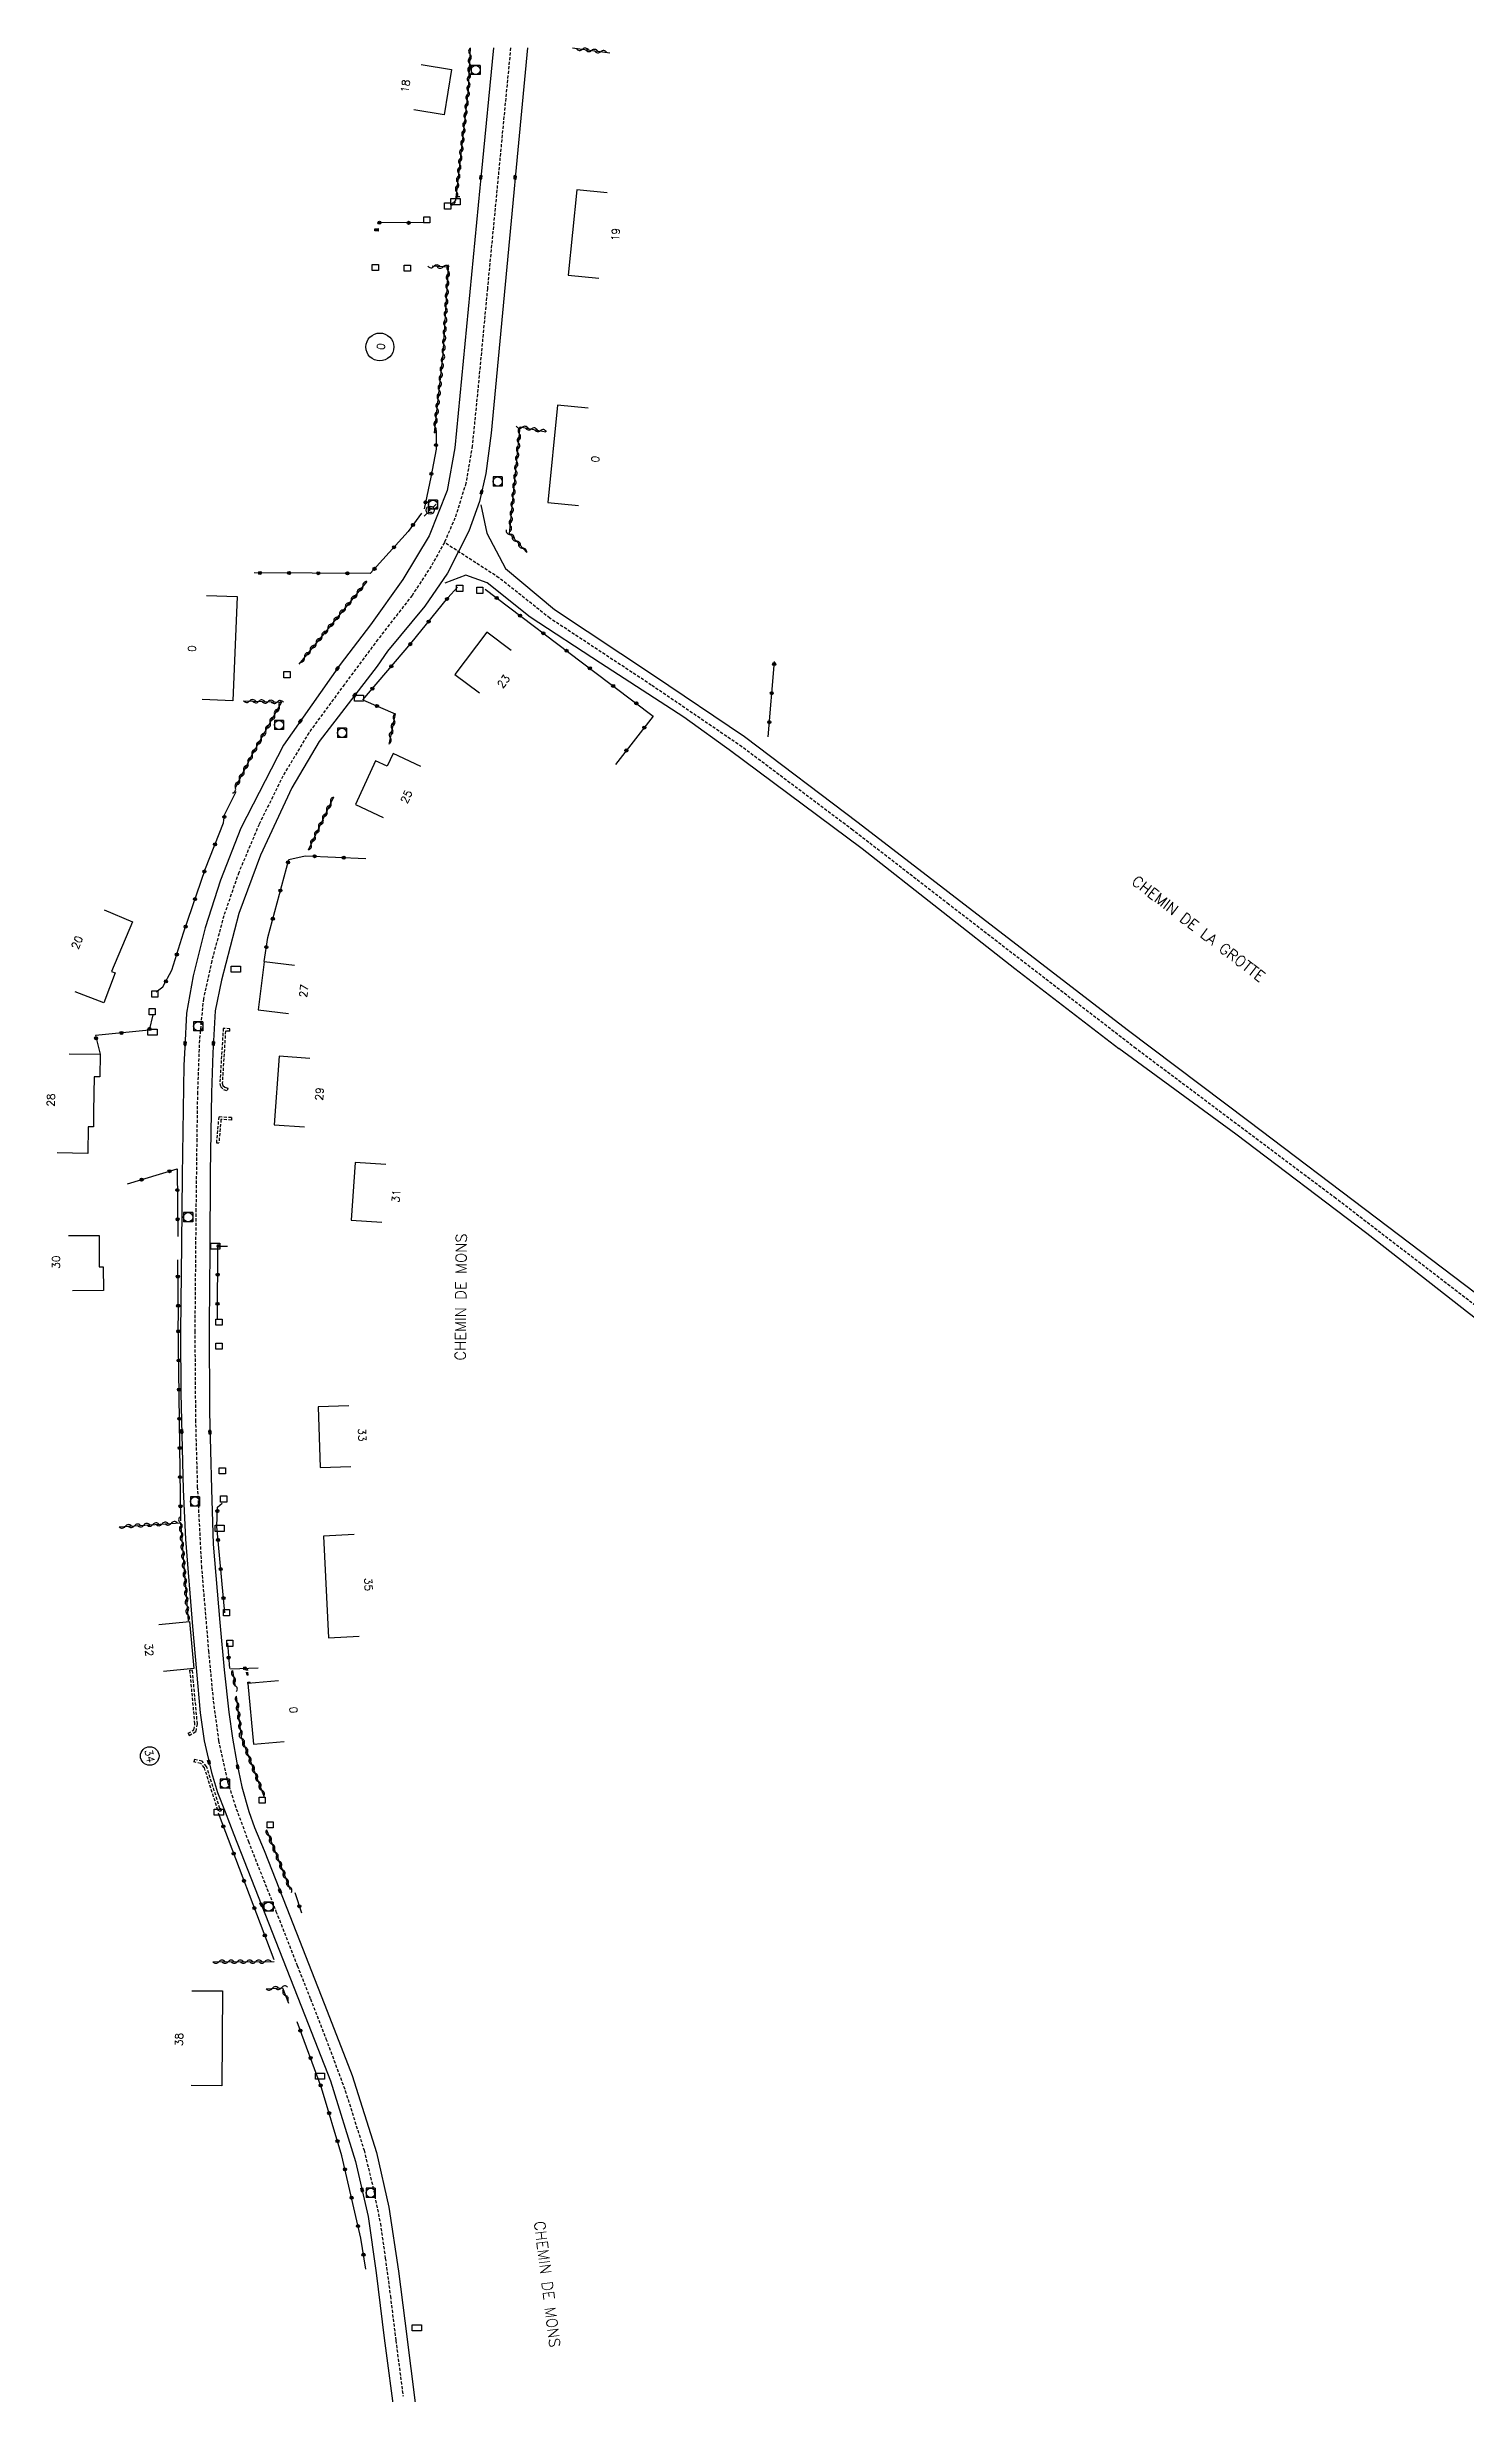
# Model space of a CAD drawing. Header units: millimetres. Extents: x 120176 to 121000, y 132000 to 133000.
# Drawn here: x 120176 to 120407, y 132618 to 133000.2 of the extents above; entities that cross this region are included whole.
import ezdxf
from ezdxf.enums import TextEntityAlignment as Align

# ---------------------------------------------------------------- set-up
doc = ezdxf.new("R2010")
doc.units = ezdxf.units.MM
doc.linetypes.add('DASHED', pattern=[0.75, 0.5, -0.25])
doc.layers.get('0').update_dxf_attribs({"linetype": 'CONTINUOUS'})
for name, color, linetype in [('W0001', 6, 'DASHED'), ('W0008', 7, 'CONTINUOUS'), ('W0100', 7, 'CONTINUOUS'), ('W0112', 1, 'DASHED'), ('W0310', 3, 'CONTINUOUS'), ('W0322', 7, 'CONTINUOUS'), ('W0400', 7, 'CONTINUOUS'), ('W0420', 7, 'CONTINUOUS'), ('W0471', 7, 'CONTINUOUS'), ('W0989', 7, 'CONTINUOUS'), ('W0991', 7, 'CONTINUOUS'), ('W1102', 7, 'CONTINUOUS'), ('W1471', 7, 'CONTINUOUS')]:
    doc.layers.add(name, color=color, linetype=linetype)
doc.styles.get("Standard").update_dxf_attribs({"font": 'romans.shx', "width": 0.85})

# ---------------------------------------------------------------- blocks, each defined once
blk = doc.blocks.new('t310o')
at = {"color": 0, "linetype": 'Continuous'}
for centre, start, end in [((-0.5, 0.38), 216.8699, 323.1304), ((0.5, -0.37), 36.8699, 143.1303)]:
    blk.add_arc(centre, 0.625, start, end, dxfattribs=at)
blk = doc.blocks.new('t322o')
at = {"color": 0, "linetype": 'Continuous'}
for radius in [0.25, 0.15]:
    blk.add_circle((0, 0), radius, dxfattribs=at)
blk = doc.blocks.new('T400')
for p, q in [((-0.15, 0.3), (0.15, 0.3)), ((-0.15, -0.25), (-0.15, 0.3)), ((-0.15, 0.15), (0.15, 0.15)), ((-0.15, 0), (0.15, 0)), ((0.15, 0.3), (0.15, -0.25)), ((-0.15, -0.15), (0.15, -0.15)), ((-0.15, -0.25), (-0.15, -0.3)), ((-0.15, -0.3), (0.15, -0.3)), ((0.15, -0.3), (0.15, -0.25))]:
    blk.add_line(p, q)
blk = doc.blocks.new('t112o')
at = {"color": 0, "linetype": 'Continuous'}
for p, q in [((-0.5, 0.5), (0.5, 0.5)), ((-0.5, -0.5), (-0.5, 0.5)), ((0.5, 0.5), (0.5, -0.5)), ((0.5, -0.5), (-0.5, -0.5))]:
    blk.add_line(p, q, dxfattribs=at)
blk = doc.blocks.new('T420')
for p, q in [((0.75, 0.75), (-0.75, 0.75)), ((-0.75, 0.75), (-0.75, -0.75)), ((0.75, 0.75), (0.75, -0.75)), ((0.75, -0.75), (-0.75, -0.75))]:
    blk.add_line(p, q)
blk.add_ellipse((0, 0), major_axis=(-0.53, 0.53), ratio=1, start_param=3.926991, end_param=10.210176)
blk = doc.blocks.new('T471')
for p, q in [((-0.333334, 0.333334), (-0.333334, -0.333334)), ((-0.333334, 0.333334), (0.333334, 0.333334)), ((-0.333334, 0), (0, 0)), ((0.500001, 0.500001), (1.000002, 1.000002)), ((-0.500001, -0.500001), (-1.000002, -1.000002)), ((-0.333334, -0.333334), (0.333334, -0.333334))]:
    blk.add_line(p, q)
blk.add_ellipse((0, 0), major_axis=(0.471405, 0.471405), ratio=1, start_param=5.4977871438, end_param=11.780972451)
blk = doc.blocks.new('T1471')
at = {"color": 0, "linetype": 'Continuous', "flags": 128}
blk.add_lwpolyline([(-0.75, -0.5), (-0.75, 0.5), (0.75, 0.5), (0.75, -0.5), (-0.75, -0.5)], dxfattribs=at)

msp = doc.modelspace()

# ---------------------------------------------------------------- linework, layer by layer
at = {"layer": 'W0001'}
for points in [[(120251.54, 133000), (120247.77, 132960.82), (120246.14, 132943.61), (120245.3, 132935.18), (120244.27, 132929.1), (120242.49, 132923.41), (120240.76, 132919.44), (120238.61, 132915.57), (120235.49, 132910.82), (120229.92, 132903.63), (120224.47, 132896.32), (120218.68, 132888.45), (120214.47, 132881.4), (120210.57, 132873.52), (120207.27, 132865.67), (120204.83, 132858.62), (120202.86, 132851.29), (120201.5, 132845.12), (120200.86, 132838.38), (120200.54, 132829.89), (120200.43, 132822.24), (120200.29, 132810.86), (120200.11, 132791), (120200.22, 132776.51), (120200.52, 132765.64), (120201.18, 132752.7), (120202.34, 132738.88), (120203.12, 132730.69), (120203.99, 132724.25), (120205.46, 132717.57), (120206.61, 132713.87), (120208.84, 132707.85), (120213.33, 132696.46), (120216.8, 132687.62), (120218.93, 132682.21), (120221.47, 132675.72), (120224.62, 132667.25), (120227.67, 132657.54), (120229.11, 132651.62), (120230.33, 132645.62), (120231.14, 132639.97), (120231.96, 132633.79), (120232.85, 132626.57), (120234.03, 132617.47)], [(120641.96, 132616.61), (120635.1, 132622.79), (120621.36, 132633.29), (120609.72, 132642.76), (120595.71, 132654.07), (120582.66, 132664.59), (120570.95, 132672.84), (120535.39, 132697.91), (120501.54, 132723.78), (120479.52, 132741.84), (120467.76, 132750.51), (120446.38, 132766.6), (120415.28, 132790.08), (120385.96, 132812.59), (120353.41, 132837), (120322.92, 132860.49), (120307.27, 132872.6), (120289.22, 132886.16), (120274.46, 132896.22), (120257.94, 132907.1), (120249.64, 132913.7), (120240.76, 132919.44)]]:
    msp.add_lwpolyline(points, dxfattribs=at)
at = {"layer": 'W0008'}
for points in [[(120248.75, 133000), (120246.74, 132979.36), (120246.53, 132977.22), (120242.46, 132934.85), (120241.2, 132927.88), (120238.28, 132920.54), (120233.98, 132913.4), (120228.72, 132906.03), (120223.81, 132899.59), (120214.53, 132886.43), (120207.62, 132872.92), (120204.27, 132864.41), (120201.81, 132856.65), (120199.86, 132848.83), (120198.78, 132842.79), (120198.5, 132837.22), (120198.32, 132834.23), (120198.07, 132816.31), (120197.93, 132805.2), (120197.79, 132790.83), (120197.82, 132780.86), (120198.23, 132765.17), (120198.59, 132757.08), (120199.73, 132742.88), (120200.36, 132735.52), (120200.98, 132728.79), (120201.62, 132724.25), (120202.81, 132719.08), (120203.81, 132715.82), (120205.05, 132712.69), (120206.49, 132708.96), (120208.16, 132704.67), (120212.71, 132693.07), (120218.6, 132678.12), (120222.23, 132668.85), (120226.31, 132655.7), (120228.36, 132646.78), (120229.65, 132637.58), (120230.94, 132626.96), (120232.72, 132613.49)], [(120254.32, 133000), (120252.33, 132979.4), (120252.07, 132976.46), (120248.38, 132937.24), (120247.53, 132930.65), (120246.46, 132926.09), (120244.74, 132921.26), (120241.29, 132914.46), (120237.59, 132909.05), (120231.5, 132901.76), (120229.81, 132899.3), (120220.37, 132887), (120215.91, 132879.45), (120210.82, 132868.52), (120207.29, 132859.01), (120204.44, 132848.15), (120203.41, 132843.14), (120203.04, 132836.29), (120202.82, 132829.77), (120202.63, 132816.88), (120202.54, 132804.11), (120202.43, 132791.96), (120202.48, 132777.82), (120202.82, 132765.23), (120203.11, 132756.28), (120204.16, 132743.54), (120204.9, 132735.83), (120205.63, 132728.91), (120206.26, 132724.69), (120206.95, 132720.68), (120207.76, 132716.73), (120208.9, 132712.73), (120209.83, 132710.13), (120211.38, 132706.38), (120215.09, 132696.96), (120221.66, 132680.18), (120225.73, 132669.73), (120229.71, 132657.19), (120231.74, 132648.26), (120233.28, 132637.85), (120234.3, 132629.77), (120236.29, 132614.21)], [(120246.72, 132925.58), (120247.67, 132920.96), (120250.71, 132915.21), (120258.71, 132908.53), (120274.83, 132897.82), (120289.63, 132887.86)], [(120287.74, 132885.25), (120279.75, 132890.96), (120266.18, 132899.77), (120254.75, 132907.25), (120247.71, 132912.89), (120244.23, 132914.09), (120240.85, 132912.83)], [(120289.63, 132887.86), (120308.18, 132873.82), (120351.96, 132840.12), (120371.81, 132825.17), (120392.61, 132809.41), (120410.49, 132795.84), (120422.69, 132786.44), (120430.18, 132780.79), (120448.28, 132767.25), (120463.29, 132755.87), (120469.19, 132751.27), (120472.52, 132750.41), (120476.12, 132751.58), (120478.47, 132753.23), (120485.08, 132760.11)], [(120287.14, 132885.71), (120308.82, 132869.57), (120333.66, 132850.07), (120350.62, 132837.04)], [(120581.9, 132663.37), (120533.09, 132697.63), (120520.82, 132706.9), (120506.99, 132717.51), (120485.76, 132734.45), (120479.1, 132740.07), (120460.42, 132754.2), (120435.32, 132772.67), (120421.12, 132783.51), (120407.76, 132793.78), (120391.03, 132806.9), (120369.66, 132823.08), (120350.62, 132837.04)]]:
    msp.add_lwpolyline(points, dxfattribs=at)
at = {"layer": 'W0100'}
for points in [[(120237, 132997.29), (120241.93, 132996.5), (120240.75, 132989.11), (120235.81, 132989.9)], [(120267.3, 132976.41), (120262.33, 132976.91), (120260.93, 132962.98), (120265.91, 132962.48)], [(120264.16, 132941.32), (120259.19, 132941.81), (120257.62, 132925.97), (120262.6, 132925.48)], [(120202, 132910.83), (120207, 132910.63), (120206.31, 132893.65), (120201.31, 132893.85)], [(120251.65, 132901.83), (120247.65, 132904.83), (120242.49, 132897.92), (120246.49, 132894.93)], [(120236.95, 132882.96), (120232.41, 132885.06), (120231.46, 132883.02), (120229.55, 132883.88), (120226.26, 132876.74), (120230.81, 132874.65)], [(120185.33, 132859.58), (120189.94, 132857.65), (120186.54, 132849.58), (120187.15, 132849.35), (120185.29, 132844.46), (120180.62, 132846.24)], [(120216.34, 132850.53), (120211.38, 132851.14), (120210.42, 132843.32), (120215.38, 132842.71)], [(120179.67, 132836.14), (120184.67, 132836.08), (120184.63, 132832.39), (120183.72, 132832.4), (120183.63, 132826.83), (120183.63, 132824.26), (120182.73, 132824.26), (120182.67, 132819.93), (120177.67, 132820)], [(120218.83, 132835.38), (120213.85, 132835.76), (120213.01, 132824.6), (120218, 132824.23)], [(120231.2, 132818.1), (120226.21, 132818.43), (120225.59, 132809.04), (120230.58, 132808.71)], [(120179.53, 132806.56), (120184.53, 132806.56), (120184.52, 132801.46), (120185.2, 132801.46), (120185.21, 132797.57), (120180.21, 132797.56)], [(120225.22, 132778.83), (120220.22, 132778.67), (120220.54, 132768.77), (120225.54, 132768.93)], [(120226.05, 132757.84), (120221.05, 132757.59), (120221.88, 132741.03), (120226.88, 132741.28)], [(120194.27, 132743.21), (120199.24, 132743.68), (120199.97, 132736), (120194.99, 132735.53)], [(120213.73, 132734.03), (120208.75, 132733.56), (120209.67, 132723.68), (120214.65, 132724.15)], [(120199.6, 132683.52), (120204.6, 132683.49), (120204.52, 132668.04), (120199.52, 132668.07)]]:
    msp.add_lwpolyline(points, dxfattribs=at)
at = {"layer": 'W0112'}
for p, q in [((120205.79, 132839.82), (120205.82, 132840.22)), ((120205.51, 132830.55), (120205.39, 132830.16)), ((120206.09, 132825.76), (120206.07, 132825.36)), ((120203.62, 132821.67), (120204.02, 132821.63)), ((120199.32, 132735.76), (120199.71, 132735.8)), ((120208.49, 132735.91), (120208.69, 132735.94)), ((120208.82, 132734.95), (120208.69, 132735.94)), ((120208.74, 132733.78), (120209.14, 132733.8)), ((120199.01, 132725.48), (120199.21, 132725.13)), ((120200.04, 132721.21), (120199.95, 132720.82)), ((120204.45, 132713.07), (120204.24, 132712.73))]:
    msp.add_line(p, q, dxfattribs=at)
for points in [[(120205.82, 132840.22), (120204.74, 132840.29), (120204.18, 132831.31), (120204.33, 132830.77), (120204.8, 132830.34), (120205.39, 132830.16)], [(120205.79, 132839.82), (120205.11, 132839.87), (120204.58, 132831.35), (120204.68, 132830.98), (120205, 132830.7), (120205.51, 132830.55)], [(120206.09, 132825.76), (120204.01, 132825.87), (120203.62, 132821.67)], [(120206.07, 132825.36), (120204.37, 132825.45), (120204.02, 132821.63)], [(120199.01, 132725.48), (120199.96, 132726.03), (120200.13, 132727.01), (120199.32, 132735.76)], [(120199.21, 132725.13), (120200.32, 132725.78), (120200.53, 132726.99), (120199.71, 132735.8)], [(120208.82, 132734.95), (120208.62, 132734.93), (120208.49, 132735.91)], [(120208.75, 132733.57), (120208.74, 132733.78)], [(120209.15, 132733.59), (120209.14, 132733.8)], [(120204.24, 132712.73), (120203.86, 132712.96), (120201.67, 132719.86), (120201.07, 132720.54), (120199.95, 132720.82)], [(120204.45, 132713.07), (120204.19, 132713.22), (120202.03, 132720.07), (120201.29, 132720.9), (120200.04, 132721.21)]]:
    msp.add_lwpolyline(points, dxfattribs=at)
at = {"layer": 'W0310'}
for p, q in [((120261.61, 133000), (120267.71, 132999.19)), ((120228.12, 132913.09), (120217.06, 132899.62)), ((120232.76, 132891.53), (120231.77, 132886.83)), ((120218.61, 132869.37), (120222.74, 132878.01)), ((120206.23, 132735.68), (120206.71, 132733.08)), ((120211.77, 132709.76), (120215.64, 132700.03)), ((120203.03, 132688.25), (120213.03, 132688.28))]:
    msp.add_line(p, q, dxfattribs=at)
for points in [[(120244.98, 133000), (120244.65, 132993.2), (120242.58, 132975.14), (120241.9, 132974.55)], [(120239.13, 132937.28), (120240.59, 132950.11), (120241.41, 132964.31), (120238.79, 132964.43)], [(120254.17, 132917.79), (120251.38, 132920.88), (120253.1, 132938.27), (120257.28, 132937.49)], [(120208.04, 132893.65), (120214.23, 132893.42), (120209.52, 132884.99), (120206.68, 132879.46)], [(120187.78, 132759.11), (120197.76, 132759.75), (120199.02, 132743.81)], [(120206.87, 132731.53), (120207.68, 132724.83), (120211.48, 132714.94)], [(120211.73, 132683.84), (120214.39, 132684.03), (120215.38, 132681.48)]]:
    msp.add_lwpolyline(points, dxfattribs=at)
at = {"layer": 'W0322'}
for p, q in [((120237.3, 132971.49), (120230.09, 132971.54)), ((120293.51, 132887.8), (120294.51, 132900.06)), ((120227.6, 132893.75), (120232.76, 132891.53)), ((120274.79, 132891.16), (120268.62, 132883.29)), ((120197.43, 132792.73), (120197.32, 132802.61)), ((120197.81, 132760.08), (120197.39, 132792.66)), ((120205.43, 132740.16), (120205.74, 132736.04)), ((120205.9, 132735.95), (120210.42, 132736.11)), ((120203.91, 132712.53), (120213, 132688.64)), ((120216.4, 132699.56), (120217.48, 132696.2))]:
    msp.add_line(p, q, dxfattribs=at)
for points in [[(120239.4, 132937.68), (120239.4, 132934.65), (120238.55, 132930.1), (120237.49, 132924.94)], [(120237.01, 132924.23), (120234.88, 132921.22), (120228.68, 132914.39), (120209.79, 132914.48)], [(120227.5, 132893.83), (120235.27, 132902.96), (120241.32, 132910.42), (120242.88, 132912.14)], [(120247.39, 132911.82), (120265.07, 132898.48), (120274.79, 132891.16)], [(120193.8, 132846.27), (120194.91, 132847.05), (120196.39, 132849.77), (120198.28, 132855.85), (120201.86, 132866.36), (120204.8, 132873.79), (120204.97, 132875.1), (120206.87, 132878.89)], [(120211.42, 132851.18), (120212.01, 132855.12), (120215.43, 132867.79), (120218.08, 132868.41), (120227.98, 132867.94)], [(120193.29, 132842.5), (120192.68, 132839.98), (120183.92, 132839.15), (120184.67, 132836.08)], [(120189.17, 132814.95), (120197.24, 132817.4), (120197.32, 132806.4)], [(120203.79, 132793.06), (120203.87, 132804.83), (120205.46, 132804.81)], [(120205, 132745.11), (120203.69, 132759.14), (120203.8, 132762.28), (120204.54, 132762.95)], [(120227.96, 132638.18), (120227.16, 132643.22), (120224.07, 132656.65), (120220.76, 132667.72), (120216.79, 132678.44)]]:
    msp.add_lwpolyline(points, dxfattribs=at)
at = {"layer": 'W1102'}
for centre, radius in [((120230.25, 132951.29), 2.27), ((120192.77, 132721.77), 1.51)]:
    msp.add_circle(centre, radius, dxfattribs=at)

# ---------------------------------------------------------------- block references
at = {"layer": 'W0112'}
for p in [(120237.91, 132971.99), (120241.3, 132974.24), (120229.52, 132964.23), (120234.73, 132964.12), (120243.26, 132911.98), (120246.53, 132911.65), (120215.13, 132897.91), (120193.61, 132845.89), (120193.15, 132843.01), (120204.04, 132792.42), (120204.06, 132788.53), (120204.59, 132768.21), (120204.8, 132763.64), (120205.26, 132745.11), (120205.8, 132740.13), (120211.07, 132714.56), (120212.4, 132710.54)]:
    msp.add_blockref('t112o', p, dxfattribs=at)
at = {"layer": 'W0310'}
for p, rotation in [((120244.86, 132997.46), 267.2497926321329), ((120244.93, 132998.96), 267.2497926321329), ((120263.25, 132999.78), 352.4031703920633), ((120264.74, 132999.58), 352.4031703920633), ((120266.22, 132999.39), 352.4031703920633), ((120244.71, 132994.46), 267.2497926321329), ((120244.79, 132995.96), 267.2497926321329), ((120244.28, 132989.99), 263.4479342617067), ((120244.46, 132991.48), 263.4479342617067), ((120244.63, 132992.97), 263.4479342617067), ((120243.94, 132987.01), 263.4479342617067), ((120244.11, 132988.5), 263.4479342617067), ((120243.43, 132982.54), 263.4479342617067), ((120243.6, 132984.03), 263.4479342617067), ((120243.77, 132985.52), 263.4479342617067), ((120243.09, 132979.56), 263.4479342617067), ((120243.26, 132981.05), 263.4479342617067), ((120242.54, 132975.1), 220.7053015127987), ((120242.74, 132976.58), 263.4479342617067), ((120242.91, 132978.07), 263.4479342617067), ((120239.06, 132964.42), 177.4658632066848), ((120240.56, 132964.35), 177.4658632066848), ((120241.38, 132963.67), 86.69244851810525), ((120241.21, 132960.68), 86.69244851810525), ((120241.29, 132962.17), 86.69244851810525), ((120240.95, 132956.18), 86.69244851810525), ((120241.03, 132957.68), 86.69244851810525), ((120241.12, 132959.18), 86.69244851810525), ((120240.69, 132951.69), 86.69244851810525), ((120240.77, 132953.19), 86.69244851810525), ((120240.86, 132954.69), 86.69244851810525), ((120240.43, 132948.7), 83.5073044490242), ((120240.6, 132950.19), 86.69244851810525), ((120239.93, 132944.23), 83.5073044490242), ((120240.1, 132945.72), 83.5073044490242), ((120240.26, 132947.21), 83.5073044490242), ((120239.59, 132941.25), 83.5073044490242), ((120239.76, 132942.74), 83.5073044490242), ((120239.25, 132938.27), 83.5073044490242), ((120239.42, 132939.76), 83.5073044490242), ((120253.45, 132938.2), 349.463817517937), ((120252.98, 132937.14), 84.36480344300654), ((120254.93, 132937.93), 349.463817517937), ((120256.4, 132937.66), 349.463817517937), ((120252.54, 132932.66), 84.36480344300654), ((120252.69, 132934.15), 84.36480344300654), ((120252.84, 132935.65), 84.36480344300654), ((120252.25, 132929.68), 84.36480344300654), ((120252.4, 132931.17), 84.36480344300654), ((120251.81, 132925.2), 84.36480344300654), ((120251.95, 132926.69), 84.36480344300654), ((120252.1, 132928.18), 84.36480344300654), ((120251.51, 132922.21), 84.36480344300654), ((120251.66, 132923.7), 84.36480344300654), ((120251.49, 132920.76), 132.0782787268641), ((120252.49, 132919.65), 132.0782787268641), ((120253.5, 132918.53), 132.0782787268641), ((120225.59, 132910), 230.5892297676799), ((120226.54, 132911.16), 230.5892297676799), ((120227.49, 132912.32), 230.5892297676799), ((120222.73, 132906.52), 230.5892297676799), ((120223.68, 132907.68), 230.5892297676799), ((120224.63, 132908.84), 230.5892297676799), ((120219.87, 132903.05), 230.5892297676799), ((120220.82, 132904.2), 230.5892297676799), ((120221.78, 132905.36), 230.5892297676799), ((120217.97, 132900.73), 230.5892297676799), ((120218.92, 132901.89), 230.5892297676799), ((120209.03, 132893.61), 357.8373006998956), ((120210.53, 132893.56), 357.8373006998956), ((120212.03, 132893.5), 357.8373006998956), ((120213.11, 132891.41), 240.7902727518526), ((120213.53, 132893.45), 357.8373006998956), ((120213.84, 132892.72), 240.7902727518526), ((120232.56, 132890.55), 258.0419080046957), ((120210.91, 132887.48), 240.7902727518526), ((120211.65, 132888.79), 240.7902727518526), ((120212.38, 132890.1), 240.7902727518526), ((120231.93, 132887.62), 258.0419080046957), ((120232.24, 132889.08), 258.0419080046957), ((120208.77, 132883.53), 242.7840511395499), ((120209.45, 132884.86), 242.7840511395499), ((120210.18, 132886.17), 240.7902727518526), ((120206.71, 132879.53), 242.7840511395499), ((120207.4, 132880.86), 242.7840511395499), ((120208.08, 132882.2), 242.7840511395499), ((120221.63, 132875.69), 64.44371847781079), ((120222.28, 132877.04), 64.44371847781079), ((120219.69, 132871.63), 64.44371847781079), ((120220.34, 132872.98), 64.44371847781079), ((120220.99, 132874.33), 64.44371847781079), ((120219.04, 132870.27), 64.44371847781079), ((120188.78, 132759.17), 3.675359358763711), ((120190.28, 132759.27), 3.675359358763711), ((120191.78, 132759.37), 3.675359358763711), ((120193.27, 132759.46), 3.675359358763711), ((120194.77, 132759.56), 3.675359358763711), ((120196.27, 132759.66), 3.675359358763711), ((120197.76, 132759.75), 274.5053791813417), ((120197.88, 132758.26), 274.5053791813417), ((120198, 132756.76), 274.5053791813417), ((120198.12, 132755.27), 274.5053791813417), ((120198.23, 132753.77), 274.5053791813417), ((120198.35, 132752.27), 274.5053791813417), ((120198.47, 132750.78), 274.5053791813417), ((120198.59, 132749.28), 274.5053791813417), ((120198.71, 132747.79), 274.5053791813417), ((120198.82, 132746.29), 274.5053791813417), ((120198.94, 132744.8), 274.5053791813417), ((120206.41, 132734.7), 280.5757964644498), ((120206.69, 132733.23), 280.5757964644498), ((120206.99, 132730.53), 276.8384289781526), ((120207.17, 132729.04), 276.8384289781526), ((120207.35, 132727.55), 276.8384289781526), ((120207.53, 132726.07), 276.8384289781526), ((120207.77, 132724.59), 291.0309215474363), ((120208.31, 132723.19), 291.0309215474363), ((120208.84, 132721.79), 291.0309215474363), ((120209.38, 132720.39), 291.0309215474363), ((120209.92, 132718.99), 291.0309215474363), ((120210.46, 132717.59), 291.0309215474363), ((120211, 132716.19), 291.0309215474363), ((120212.14, 132708.83), 291.7170850373697), ((120212.69, 132707.43), 291.7170850373697), ((120213.25, 132706.04), 291.7170850373697), ((120213.8, 132704.65), 291.7170850373697), ((120214.36, 132703.25), 291.7170850373697), ((120214.91, 132701.86), 291.7170850373697), ((120215.47, 132700.47), 291.7170850373697), ((120204.03, 132688.25), 0.183295069288246), ((120205.53, 132688.25), 0.183295069288246), ((120207.03, 132688.26), 0.183295069288246), ((120208.53, 132688.26), 0.183295069288246), ((120210.03, 132688.27), 0.183295069288246), ((120211.53, 132688.27), 0.183295069288246), ((120212.73, 132683.91), 4.136123756846885), ((120214.23, 132684.02), 4.136123756846885), ((120214.87, 132682.78), 291.3588258438595)]:
    msp.add_blockref('t310o', p, dxfattribs=dict(at, rotation=rotation))
at = {"layer": 'W0322'}
for p, rotation in [((120230.18, 132971.53), 179.6422128598421), ((120234.93, 132971.51), 179.6422128598421), ((120239.4, 132935.3), 269.9810568657347), ((120238.65, 132930.62), 259.4747000510483), ((120237.7, 132925.97), 258.3616237466538), ((120235.64, 132922.29), 234.7585200457042), ((120232.57, 132918.67), 227.7534113014162), ((120210.71, 132914.48), 179.7361295422655), ((120215.46, 132914.46), 179.7361295422655), ((120220.21, 132914.43), 179.7361295422655), ((120224.96, 132914.41), 179.7361295422655), ((120229.38, 132915.15), 227.7534113014162), ((120241.19, 132910.25), 50.93280147779259), ((120249.29, 132910.39), 322.9630822962217), ((120238.19, 132906.56), 50.93280147779259), ((120253.08, 132907.52), 322.9630822962217), ((120235.2, 132902.88), 49.57532041468329), ((120256.87, 132904.66), 322.9630822962217), ((120232.12, 132899.26), 49.57532041468329), ((120260.66, 132901.8), 322.9630822962217), ((120264.45, 132898.94), 322.9630822962217), ((120294.48, 132899.64), 85.29254817585198), ((120229.04, 132895.64), 49.57532041468329), ((120268.25, 132896.08), 323.0188980803272), ((120229.78, 132892.81), 336.7518374628029), ((120272.04, 132893.23), 323.0188980803272), ((120294.09, 132894.9), 85.29254817585198), ((120273.32, 132889.29), 231.8879239070726), ((120293.7, 132890.17), 85.29254817585198), ((120270.39, 132885.55), 231.8879239070726), ((120204.92, 132874.74), 82.73519841295739), ((120203.41, 132870.27), 68.39022872998044), ((120219.63, 132868.33), 357.2698183667727), ((120201.68, 132865.84), 71.1847886645316), ((120215.3, 132867.33), 74.8831070070543), ((120224.37, 132868.11), 357.2698183667727), ((120200.15, 132861.35), 71.1847886645316), ((120214.06, 132862.74), 74.8831070070543), ((120198.62, 132856.85), 71.1847886645316), ((120212.82, 132858.16), 74.8831070070543), ((120211.77, 132853.53), 81.52178075619977), ((120197.18, 132852.32), 72.76692317353324), ((120195.4, 132847.95), 61.41769009632434), ((120184.03, 132838.68), 283.7762387449351), ((120188.17, 132839.55), 185.4078905099948), ((120192.73, 132840.19), 256.2314616329172), ((120191.45, 132815.64), 16.87439996328739), ((120195.99, 132817.02), 16.87439996328739), ((120197.27, 132813.95), 270.4426325880103), ((120197.3, 132809.2), 270.4426325880103), ((120203.98, 132804.83), 359.3527170933498), ((120197.35, 132799.86), 90.62086786189478), ((120203.84, 132800.18), 89.60565967231403), ((120197.4, 132795.11), 90.62086786189478), ((120203.81, 132795.43), 89.60565967231403), ((120197.41, 132790.95), 90.73160009797733), ((120197.47, 132786.2), 90.73160009797733), ((120197.53, 132781.45), 90.73160009797733), ((120197.59, 132776.7), 90.73160009797733), ((120197.65, 132771.95), 90.73160009797733), ((120197.71, 132767.2), 90.73160009797733), ((120197.78, 132762.45), 90.73160009797733), ((120203.78, 132761.68), 87.97213222717986), ((120203.9, 132756.94), 95.30631646833785), ((120204.34, 132752.21), 95.30631646833785), ((120204.78, 132747.48), 95.30631646833785), ((120205.61, 132737.79), 274.317794484919), ((120208.27, 132736.04), 2.041218519835514), ((120204.75, 132710.31), 290.8215707497983), ((120206.44, 132705.87), 290.8215707497983), ((120208.13, 132701.43), 290.8215707497983), ((120209.82, 132696.99), 290.8215707497983), ((120217.13, 132697.3), 287.9220513620732), ((120211.51, 132692.55), 290.8215707497983), ((120217.31, 132677.04), 110.2943921026032), ((120218.96, 132672.58), 110.2943921026032), ((120220.6, 132668.13), 110.2943921026032), ((120221.99, 132663.59), 106.656541351145), ((120223.35, 132659.04), 106.656541351145), ((120224.57, 132654.45), 102.9644600266537), ((120225.64, 132649.82), 102.9644600266537), ((120226.7, 132645.19), 102.9644600266537), ((120227.59, 132640.53), 99.00404329621114)]:
    msp.add_blockref('t322o', p, dxfattribs=dict(at, rotation=rotation))
at = {"layer": 'W0400'}
for p, rotation in [((120246.7, 132978.92), 354.699046095526), ((120252.28, 132978.89), 175.3112710167732), ((120229.75, 132970.38), 90), ((120246.82, 132927.63), 164.8900333552773), ((120223.33, 132898.9), 324.4724642340821), ((120226.17, 132894.58), 142.2217534209516), ((120217.3, 132890.33), 324.2977228420335), ((120198.53, 132837.83), 358.2764496502875), ((120203.13, 132837.83), 177.5459797494772), ((120197.98, 132774.65), 1.935507055275574), ((120202.57, 132774.49), 181.2140511398734), ((120202.42, 132720.76), 13.97683998537696), ((120207.09, 132720.01), 191.8468437725197), ((120210.95, 132697.57), 21.62270230371534), ((120213.97, 132699.77), 200.7827234698496), ((120227.36, 132651.11), 14.42683442528073)]:
    msp.add_blockref('T400', p, dxfattribs=dict(at, rotation=rotation))
at = {"layer": 'W0420'}
for p in [(120245.85, 132996.4), (120249.44, 132929.36), (120238.9, 132925.59), (120213.83, 132889.71), (120224.08, 132888.43), (120200.67, 132840.63), (120199.03, 132809.53), (120200.14, 132763.23), (120205.01, 132717.27), (120212.11, 132697.23), (120228.75, 132650.61)]:
    msp.add_blockref('T420', p, dxfattribs=at)
at = {"layer": 'W0471'}
msp.add_blockref('T471', (120238.45, 132924.7), dxfattribs=at)
at = {"layer": 'W1471'}
for p in [(120242.58, 132974.95), (120226.86, 132894.09), (120206.8, 132849.95), (120193.23, 132839.66), (120203.46, 132804.81), (120204.16, 132758.85), (120204.02, 132712.61), (120220.51, 132669.63), (120236.26, 132628.61)]:
    msp.add_blockref('T1471', p, dxfattribs=at)

# ---------------------------------------------------------------- texts
at = {"layer": 'W0989'}
for s, rotation, p in [('CHEMIN DE LA GROTTE', 322.3855, (120363.6, 132856.53)), ('CHEMIN DE MONS', 89.4799, (120243.43, 132796.53)), ('CHEMIN DE MONS', 277.0685, (120257.52, 132635.73))]:
    msp.add_text(s, height=1.75, rotation=rotation, dxfattribs=at).set_placement(p, align=Align.MIDDLE)
at = {"layer": 'W0991'}
for s, rotation, p in [('18', 80.8861, (120234.41, 132993.78)), ('19', 84.2845, (120268.63, 132969.59)), ('0', 84.3532, (120230.42, 132951.36)), ('0', 84.3532, (120265.35, 132933.02)), ('0', 87.6828, (120199.65, 132902.16)), ('23', 53.2417, (120250.4, 132896.81)), ('25', 65.1889, (120234.57, 132878.03)), ('20', 67.1924, (120180.93, 132854.29)), ('27', 82.9887, (120217.85, 132846.39)), ('29', 85.7246, (120220.4, 132829.61)), ('28', 89.1184, (120176.66, 132828.62)), ('31', 86.2297, (120232.87, 132813)), ('30', 89.9192, (120177.52, 132802.22)), ('33', 271.8812, (120227.37, 132774.08)), ('35', 272.8717, (120228.38, 132749.71)), ('32', 275.421, (120192.65, 132739.06)), ('0', 275.3089, (120216.18, 132729.27)), ('34', 282.0718, (120192.77, 132721.77)), ('38', 89.7367, (120197.56, 132675.6))]:
    msp.add_text(s, height=1.25, rotation=rotation, dxfattribs=at).set_placement(p, align=Align.MIDDLE)

doc.saveas('drawing.dxf')
